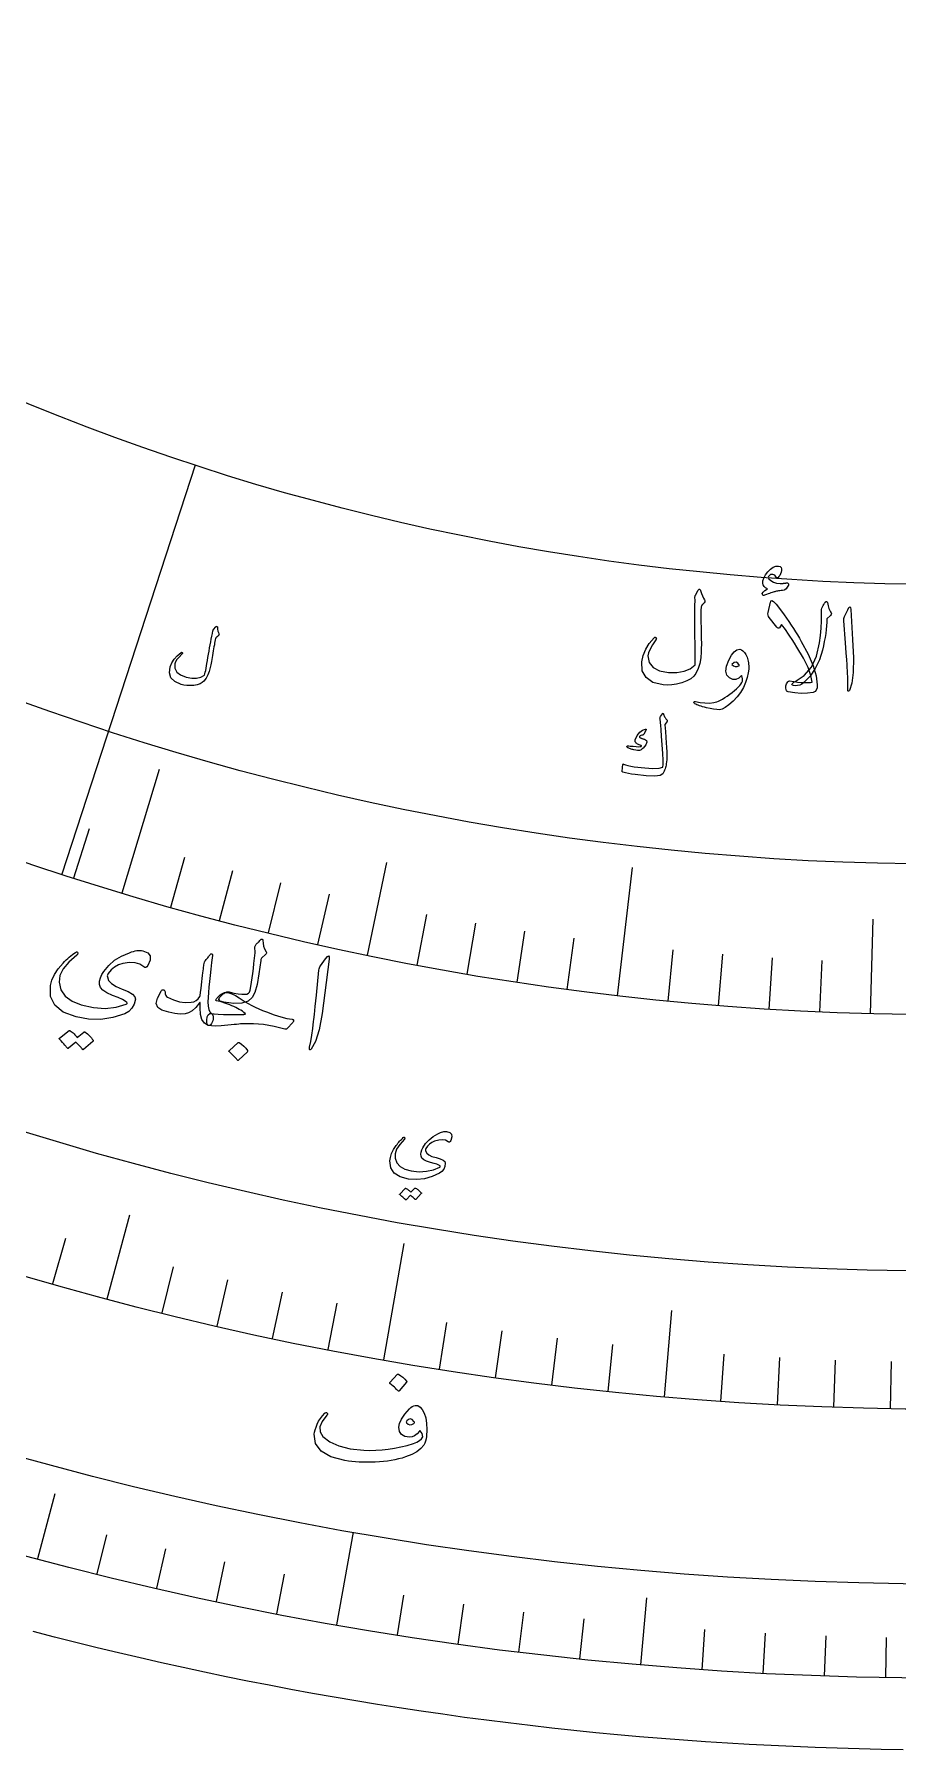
# Model space of a CAD drawing. Header units: millimetres. Extents: x -140 to 140, y -140 to 181.
# Drawn here: x -35.6 to -1.9, y -140 to -73 of the extents above; entities that cross this region are included whole.
import ezdxf

# ---------------------------------------------------------------- set-up
doc = ezdxf.new("R2010")
doc.units = ezdxf.units.MM
for name, color, linetype in [('CUT_OUTER', 1, 'Continuous'), ('ENGRAVE', 7, 'Continuous'), ('ENGRAVE_FINE', 8, 'Continuous'), ('TEXT', 5, 'Continuous')]:
    doc.layers.add(name, color=color, linetype=linetype)

msp = doc.modelspace()

# ---------------------------------------------------------------- linework, layer by layer
at = {"layer": 'CUT_OUTER'}
msp.add_lwpolyline([(-1.718, -139.9895), (-2.5769, -139.9763), (-3.4358, -139.9578), (-4.2945, -139.9341), (-5.153, -139.9051), (-6.0114, -139.8709), (-6.8695, -139.8314), (-7.7273, -139.7866), (-8.5849, -139.7365), (-9.4421, -139.6812), (-10.299, -139.6207), (-11.1555, -139.5548), (-12.0116, -139.4838), (-12.8673, -139.4074), (-13.7224, -139.3259), (-14.577, -139.239), (-15.4311, -139.147), (-16.2846, -139.0497), (-17.1375, -138.9471), (-17.9897, -138.8394), (-18.8413, -138.7264), (-19.6922, -138.6081), (-20.5423, -138.4847), (-21.3916, -138.3561), (-22.2401, -138.2222), (-23.0878, -138.0831), (-23.9347, -137.9389), (-24.7806, -137.7894), (-25.6256, -137.6348), (-26.4696, -137.4749), (-27.3126, -137.3099), (-28.1546, -137.1398), (-28.9956, -136.9644), (-29.8354, -136.7839), (-30.6742, -136.5983), (-31.5117, -136.4075), (-32.3481, -136.2116), (-33.1833, -136.0105), (-34.0172, -135.8044), (-34.8499, -135.5931), (-35.6812, -135.3767)], dxfattribs=at)
at = {"layer": 'ENGRAVE'}
for points in [[(-34.559, -105.7987), (-29.3426, -89.8291)], [(-32.2153, -106.5357), (-30.7565, -101.7115)], [(-22.634, -108.9743), (-21.8824, -105.3555)], [(-12.8684, -110.5536), (-12.2857, -105.5474)], [(-2.9978, -111.2596), (-2.8982, -107.565)], [(-32.7924, -122.3828), (-31.9155, -119.1102)], [(-22.0012, -124.7751), (-21.199, -120.2253)], [(-11.0426, -126.2179), (-10.7473, -122.8428)], [(-35.51, -132.525), (-34.8306, -129.9895)], [(-23.8245, -135.1156), (-23.1864, -131.4965)], [(-11.9578, -136.6779), (-11.729, -134.0629)]]:
    msp.add_lwpolyline(points, dxfattribs=at)
for radius in [137.2, 137.2, 133.525, 126.7, 126.7, 121.31, 111.3, 111.3, 105.42, 94.5, 94.5]:
    msp.add_circle((0, 0), radius, dxfattribs=at)
at = {"layer": 'ENGRAVE_FINE'}
for points in [[(-34.1026, -105.9467), (-33.4849, -104.0277)], [(-30.3176, -107.0912), (-29.7684, -105.1515)], [(-28.4099, -107.613), (-27.8953, -105.6638)], [(-26.4931, -108.1009), (-26.0132, -106.1429)], [(-24.5676, -108.5547), (-24.1226, -106.5884)], [(-20.6931, -109.3594), (-20.3183, -107.3786)], [(-18.7455, -109.7101), (-18.4059, -107.7229)], [(-16.7917, -110.026), (-16.4876, -108.0331)], [(-14.8325, -110.3072), (-14.5638, -108.3092)], [(-10.9001, -110.765), (-10.7026, -108.7587)], [(-8.9282, -110.9413), (-8.7665, -108.9318)], [(-6.9535, -111.0826), (-6.8275, -109.0705)], [(-4.9764, -111.1887), (-4.8863, -109.1747)], [(-34.9233, -121.7919), (-34.4139, -120.0154)], [(-30.6515, -122.9365), (-30.2044, -121.1434)], [(-28.5013, -123.4527), (-28.0856, -121.6521)], [(-26.3424, -123.9313), (-25.9582, -122.1237)], [(-24.1755, -124.3722), (-23.8229, -122.5581)], [(-19.8202, -125.1401), (-19.5312, -123.3149)], [(-17.6332, -125.467), (-17.376, -123.6369)], [(-15.4408, -125.7556), (-15.2156, -123.9214)], [(-13.2438, -126.0059), (-13.0506, -124.168)], [(-8.8381, -126.3914), (-8.7092, -124.5479)], [(-6.631, -126.5264), (-6.5342, -124.6809)], [(-4.4218, -126.6228), (-4.3573, -124.7759)], [(-2.2112, -126.6807), (-2.179, -124.833)], [(-33.1917, -133.1246), (-32.8107, -131.5964)], [(-30.8633, -133.6836), (-30.509, -132.1489)], [(-28.5255, -134.2019), (-28.198, -132.6613)], [(-26.179, -134.6792), (-25.8785, -133.1332)], [(-21.4628, -135.5108), (-21.2164, -133.9552)], [(-19.0945, -135.8648), (-18.8754, -134.3051)], [(-16.7205, -136.1773), (-16.5285, -134.6141)], [(-14.3413, -136.4484), (-14.1767, -134.882)], [(-9.5706, -136.8658), (-9.4607, -135.2946)], [(-7.1805, -137.012), (-7.0981, -135.4391)], [(-4.7882, -137.1164), (-4.7332, -135.5424)], [(-2.3945, -137.1791), (-2.367, -135.6043)]]:
    msp.add_lwpolyline(points, dxfattribs=at)
at = {"layer": 'TEXT'}
for points in [[(-6.3732, -94.7248), (-6.4338, -94.7323), (-6.4901, -94.7395), (-6.542, -94.7463), (-6.5896, -94.7528), (-6.6326, -94.7593), (-6.6707, -94.7661), (-6.704, -94.7733), (-6.7323, -94.7808), (-6.7612, -94.7896), (-6.7961, -94.8006), (-6.8368, -94.8139), (-6.8836, -94.8293), (-6.9363, -94.8473), (-6.995, -94.8681), (-7.0597, -94.8917), (-7.1305, -94.9181), (-7.1591, -94.9255), (-7.183, -94.9237), (-7.2021, -94.9127), (-7.2164, -94.8926), (-7.2224, -94.8455), (-7.1916, -94.7934), (-7.1241, -94.7364), (-7.0199, -94.6743), (-7.0923, -94.6244), (-7.146, -94.5722), (-7.181, -94.5178), (-7.1975, -94.4613), (-7.1935, -94.3572), (-7.1604, -94.2465), (-7.0982, -94.1291), (-7.0069, -94.0048), (-6.9013, -93.8953), (-6.7956, -93.8219), (-6.6898, -93.7846), (-6.5838, -93.7835), (-6.5261, -93.803), (-6.4883, -93.8377), (-6.4703, -93.8876), (-6.4722, -93.9529), (-6.4873, -94.0225), (-6.5089, -94.0858), (-6.5369, -94.1427), (-6.5713, -94.1932), (-6.6047, -94.228), (-6.6344, -94.2422), (-6.6604, -94.2359), (-6.6825, -94.2091), (-6.7073, -94.1696), (-6.7372, -94.1398), (-6.7725, -94.1198), (-6.813, -94.1094), (-6.856, -94.1063), (-6.8946, -94.113), (-6.9288, -94.1295), (-6.9585, -94.1558), (-6.9813, -94.1886), (-6.9897, -94.2201), (-6.9836, -94.2503), (-6.9631, -94.2791), (-6.8833, -94.3501), (-6.7838, -94.4051), (-6.6647, -94.4442), (-6.5261, -94.4672), (-6.5139, -94.4676), (-6.5002, -94.4672), (-6.485, -94.4661), (-6.4684, -94.4641), (-6.4502, -94.4616), (-6.4306, -94.4589), (-6.4096, -94.456), (-6.3871, -94.453), (-6.3628, -94.45), (-6.3408, -94.4472), (-6.321, -94.4445), (-6.3036, -94.4419), (-6.2883, -94.4398), (-6.2747, -94.4385), (-6.2629, -94.438), (-6.2528, -94.4382), (-6.2341, -94.4415), (-6.219, -94.4487), (-6.2077, -94.4599), (-6.2001, -94.4749), (-6.1956, -94.4892), (-6.1939, -94.5027), (-6.195, -94.5154), (-6.1989, -94.5273), (-6.249, -94.6101), (-6.2947, -94.6707), (-6.3361, -94.7089), (-6.3732, -94.7248)], [(-9.7199, -94.7166), (-9.7104, -94.703), (-9.699, -94.6937), (-9.6857, -94.6888), (-9.6706, -94.6883), (-9.656, -94.6924), (-9.6442, -94.7017), (-9.6352, -94.716), (-9.629, -94.7354), (-9.5972, -94.8479), (-9.561, -94.946), (-9.5203, -95.0296), (-9.4751, -95.0988), (-9.4621, -95.1233), (-9.4605, -95.1503), (-9.4701, -95.1797), (-9.491, -95.2116), (-9.5039, -95.2267), (-9.5161, -95.2412), (-9.5277, -95.2553), (-9.5387, -95.2688), (-9.549, -95.2814), (-9.5586, -95.293), (-9.5675, -95.3034), (-9.5757, -95.3127), (-9.5897, -95.3298), (-9.6006, -95.3507), (-9.6083, -95.3756), (-9.613, -95.4043), (-9.6157, -95.4864), (-9.6174, -95.576), (-9.6181, -95.6732), (-9.6178, -95.7779), (-9.6167, -95.8902), (-9.6152, -96.0099), (-9.6133, -96.1371), (-9.6108, -96.2718), (-9.6064, -96.4065), (-9.6033, -96.5329), (-9.6013, -96.6512), (-9.6005, -96.7613), (-9.6007, -96.8636), (-9.6017, -96.9584), (-9.6034, -97.0456), (-9.6058, -97.1253), (-9.6227, -97.3604), (-9.6639, -97.5806), (-9.7294, -97.7859), (-9.8193, -97.9761), (-9.8996, -98.0851), (-10.0165, -98.1814), (-10.1703, -98.2648), (-10.3609, -98.3352), (-10.5654, -98.3882), (-10.7558, -98.4204), (-10.9321, -98.4317), (-11.094, -98.4222), (-11.4905, -98.3212), (-11.7607, -98.137), (-11.9044, -97.8707), (-11.922, -97.5228), (-11.8704, -97.2715), (-11.7736, -97.0309), (-11.6321, -96.8012), (-11.4462, -96.5819), (-11.4326, -96.5695), (-11.419, -96.5624), (-11.4054, -96.5607), (-11.3919, -96.5644), (-11.378, -96.5717), (-11.3677, -96.5804), (-11.3612, -96.5904), (-11.3584, -96.6018), (-11.3573, -96.6183), (-11.3598, -96.6339), (-11.3656, -96.6484), (-11.3749, -96.6619), (-11.5074, -96.8596), (-11.603, -97.03), (-11.6616, -97.1731), (-11.683, -97.2891), (-11.6343, -97.5501), (-11.4845, -97.746), (-11.2333, -97.8763), (-10.8811, -97.9403), (-10.5573, -97.9408), (-10.2769, -97.8899), (-10.0401, -97.7878), (-9.8473, -97.635), (-9.8427, -97.5522), (-9.8393, -97.4553), (-9.8372, -97.3442), (-9.8363, -97.219), (-9.8368, -97.0794), (-9.8391, -96.925), (-9.8431, -96.7559), (-9.8488, -96.5719), (-9.8525, -96.3824), (-9.8552, -96.1959), (-9.857, -96.0125), (-9.8578, -95.8322), (-9.8574, -95.6549), (-9.8556, -95.4808), (-9.8522, -95.3098), (-9.8474, -95.142), (-9.8492, -94.9797), (-9.8465, -94.9615), (-9.8421, -94.9447), (-9.8361, -94.9292), (-9.8286, -94.9151)], [(-6.1571, -98.2648), (-5.9943, -98.2892), (-5.8467, -98.3081), (-5.7142, -98.3214), (-5.5969, -98.3291), (-5.4946, -98.3318), (-5.407, -98.3297), (-5.334, -98.3228), (-5.2758, -98.3113), (-5.3218, -98.053), (-5.4363, -97.7398), (-5.6185, -97.3714), (-5.8671, -96.9476), (-5.9648, -96.7913), (-6.0558, -96.648), (-6.1404, -96.5178), (-6.2186, -96.4007), (-6.2904, -96.2969), (-6.3559, -96.207), (-6.4152, -96.1307), (-6.4683, -96.0682), (-6.5465, -96.1864), (-6.5772, -96.1992), (-6.6059, -96.199), (-6.6325, -96.1859), (-6.657, -96.1598), (-6.9531, -95.7871), (-6.9796, -95.7432), (-6.9955, -95.6972), (-7.0007, -95.649), (-6.9953, -95.5986), (-6.9006, -95.1918), (-6.8925, -95.1633), (-6.882, -95.1432), (-6.8693, -95.1317), (-6.8543, -95.1286), (-6.7879, -95.164), (-6.6857, -95.2678), (-6.5474, -95.4399), (-6.3723, -95.6801), (-6.276, -95.8164), (-6.1831, -95.9509), (-6.0937, -96.0836), (-6.0076, -96.2145), (-5.925, -96.3436), (-5.8459, -96.4709), (-5.7703, -96.5964), (-5.6982, -96.7202), (-5.4315, -97.2238), (-5.238, -97.6734), (-5.1189, -98.0694), (-5.0756, -98.412), (-5.085, -98.5306), (-5.1138, -98.6202), (-5.1622, -98.6809), (-5.2302, -98.7126), (-5.4604, -98.7447), (-5.7001, -98.7507), (-5.9492, -98.7307), (-6.2074, -98.6845), (-6.2311, -98.6791), (-6.2498, -98.6711), (-6.2635, -98.6604), (-6.2723, -98.6471), (-6.2968, -98.5473), (-6.2973, -98.4566), (-6.2738, -98.3753), (-6.2265, -98.3032), (-6.2066, -98.2821), (-6.1885, -98.2687), (-6.172, -98.263), (-6.1571, -98.2648)], [(-5.5968, -98.3268), (-5.6751, -98.3849), (-5.7591, -98.4255), (-5.8487, -98.4484), (-5.9439, -98.4537), (-5.998, -98.4474), (-6.0362, -98.4362), (-6.0586, -98.42), (-6.065, -98.3988), (-6.0562, -98.3726), (-6.0331, -98.3461), (-5.9956, -98.3193), (-5.9437, -98.2922), (-5.5849, -98.0552), (-5.306, -97.7244), (-5.1069, -97.3002), (-4.9868, -96.7832), (-4.9499, -96.4934), (-4.9254, -96.2035), (-4.9132, -95.9136), (-4.9132, -95.6237), (-4.9132, -95.5397), (-4.9089, -95.4732), (-4.9003, -95.424), (-4.8874, -95.3924), (-4.8612, -95.351), (-4.8382, -95.3142), (-4.8184, -95.2819), (-4.8016, -95.2543), (-4.7877, -95.2312), (-4.7764, -95.2128), (-4.7676, -95.199), (-4.7614, -95.1898), (-4.7493, -95.1783), (-4.7373, -95.1709), (-4.7256, -95.1676), (-4.7141, -95.1684), (-4.7, -95.1748), (-4.6894, -95.1827), (-4.6823, -95.1923), (-4.6788, -95.2034), (-4.6503, -95.3303), (-4.6206, -95.433), (-4.5896, -95.5113), (-4.5574, -95.5654), (-4.5328, -95.6039), (-4.525, -95.6405), (-4.5338, -95.6751), (-4.5595, -95.7077), (-4.6961, -95.8388), (-4.7005, -95.974), (-4.7102, -96.114), (-4.725, -96.2588), (-4.7451, -96.4084), (-4.7701, -96.5631), (-4.7999, -96.7232), (-4.8345, -96.8887), (-4.8738, -97.0596), (-4.9925, -97.4432), (-5.1524, -97.7824), (-5.3538, -98.077), (-5.5968, -98.3268)], [(-3.886, -95.4859), (-3.8382, -95.4), (-3.8015, -95.3706), (-3.7756, -95.3977), (-3.7607, -95.4814), (-3.6987, -96.6464), (-3.6614, -97.3614), (-3.6683, -97.9312), (-3.7203, -98.3557), (-3.8179, -98.6349), (-3.8346, -98.6574), (-3.8491, -98.6693), (-3.8615, -98.6706), (-3.8716, -98.6613), (-3.8794, -98.6471), (-3.8847, -98.6288), (-3.8874, -98.6064), (-3.8875, -98.58), (-3.8794, -98.3748), (-3.8804, -98.1568), (-3.8902, -97.9259), (-3.909, -97.6822), (-3.9127, -97.6186), (-3.9244, -97.4467), (-3.9441, -97.1665), (-3.9715, -96.778), (-4.0385, -95.9162), (-4.0389, -95.8705), (-4.0348, -95.8285), (-4.0263, -95.7903), (-4.0132, -95.7559)], [(-28.5497, -96.1468), (-28.5417, -96.1391), (-28.533, -96.1344), (-28.5236, -96.1329), (-28.5136, -96.1344), (-28.5044, -96.139), (-28.4977, -96.1465), (-28.4936, -96.157), (-28.4919, -96.1705), (-28.4847, -96.2483), (-28.4728, -96.3171), (-28.4563, -96.377), (-28.435, -96.428), (-28.4295, -96.4457), (-28.4317, -96.4636), (-28.4417, -96.4816), (-28.4594, -96.4999), (-28.4698, -96.5081), (-28.4797, -96.5161), (-28.4891, -96.5239), (-28.498, -96.5313), (-28.5063, -96.5384), (-28.5141, -96.5447), (-28.5213, -96.5504), (-28.5279, -96.5555), (-28.5392, -96.5649), (-28.5489, -96.5773), (-28.5571, -96.5926), (-28.5637, -96.6108), (-28.5757, -96.6642), (-28.5879, -96.7228), (-28.6004, -96.7863), (-28.6131, -96.855), (-28.6263, -96.9287), (-28.6401, -97.0073), (-28.6546, -97.0909), (-28.6697, -97.1794), (-28.6835, -97.2682), (-28.6971, -97.3514), (-28.7104, -97.4291), (-28.7236, -97.5014), (-28.7365, -97.5683), (-28.7489, -97.6303), (-28.7608, -97.6872), (-28.7723, -97.7391), (-28.8127, -97.891), (-28.867, -98.0301), (-28.9354, -98.1564), (-29.0178, -98.2699), (-29.0838, -98.3313), (-29.1722, -98.38), (-29.2829, -98.4157), (-29.416, -98.4385), (-29.5561, -98.4483), (-29.6843, -98.4463), (-29.8007, -98.4324), (-29.9053, -98.4066), (-30.152, -98.2929), (-30.3064, -98.1399), (-30.3685, -97.9482), (-30.3386, -97.7179), (-30.2748, -97.5592), (-30.1827, -97.413), (-30.0624, -97.2791), (-29.914, -97.1576), (-29.9036, -97.1511), (-29.8938, -97.1481), (-29.8847, -97.1487), (-29.8763, -97.1527), (-29.868, -97.1592), (-29.8623, -97.1661), (-29.8592, -97.1735), (-29.8587, -97.1813), (-29.86, -97.1922), (-29.8635, -97.2021), (-29.8691, -97.2109), (-29.8768, -97.2187), (-29.9875, -97.3324), (-30.0706, -97.4327), (-30.1262, -97.5196), (-30.1541, -97.5931), (-30.1534, -97.7701), (-30.0788, -97.9164), (-29.9302, -98.032), (-29.7076, -98.1164), (-29.4959, -98.1561), (-29.3063, -98.157), (-29.1389, -98.1193), (-28.9938, -98.0429), (-28.9805, -97.9893), (-28.9663, -97.9262), (-28.9511, -97.8537), (-28.935, -97.7719), (-28.9181, -97.6803), (-28.9005, -97.5789), (-28.8822, -97.4676), (-28.8632, -97.3464), (-28.8422, -97.2217), (-28.821, -97.0992), (-28.7996, -96.9788), (-28.7779, -96.8606), (-28.7559, -96.7445), (-28.7332, -96.6306), (-28.71, -96.519), (-28.6862, -96.4096), (-28.6675, -96.303), (-28.6634, -96.2915), (-28.6585, -96.281), (-28.6526, -96.2716), (-28.6459, -96.2633)], [(-8.528, -97.4496), (-8.4245, -97.2569), (-8.3192, -97.1226), (-8.2121, -97.0467), (-8.1029, -97.0291), (-8.0368, -97.0465), (-7.9751, -97.0873), (-7.9176, -97.1514), (-7.8642, -97.239), (-7.8392, -97.2892), (-7.8178, -97.3403), (-7.8, -97.3923), (-7.7859, -97.4451), (-7.7744, -97.4993), (-7.7649, -97.555), (-7.7573, -97.6124), (-7.7515, -97.6714), (-7.7521, -97.8019), (-7.7728, -97.954), (-7.8138, -98.1276), (-7.8752, -98.3228), (-7.9591, -98.5233), (-8.0677, -98.7128), (-8.2011, -98.8912), (-8.3593, -99.0585), (-8.5231, -99.2019), (-8.6673, -99.3046), (-8.7919, -99.3665), (-8.8966, -99.3878), (-9.0013, -99.3838), (-9.1208, -99.3699), (-9.2551, -99.3462), (-9.4043, -99.3125), (-9.4797, -99.293), (-9.5493, -99.2731), (-9.613, -99.2528), (-9.6709, -99.2321), (-9.7233, -99.2116), (-9.7707, -99.192), (-9.813, -99.173), (-9.8501, -99.1549), (-9.8717, -99.1403), (-9.886, -99.1251), (-9.8929, -99.1095), (-9.8925, -99.0935), (-9.8834, -99.0783), (-9.8695, -99.0696), (-9.8508, -99.0673), (-9.8273, -99.0714), (-9.6439, -99.1073), (-9.463, -99.1259), (-9.2847, -99.1273), (-9.1092, -99.1114), (-9.0544, -99.1001), (-8.9931, -99.0804), (-8.9254, -99.0523), (-8.8512, -99.0158), (-8.7706, -98.9709), (-8.6836, -98.9176), (-8.5903, -98.8558), (-8.4906, -98.7856), (-8.3928, -98.7125), (-8.3049, -98.642), (-8.2271, -98.5741), (-8.1592, -98.509), (-8.1014, -98.4463), (-8.0541, -98.3856), (-8.0173, -98.3271), (-7.9908, -98.2707), (-7.9961, -98.1816), (-8.0045, -98.1149), (-8.0158, -98.0706), (-8.0301, -98.0486), (-8.136, -98.1538), (-8.2502, -98.2052), (-8.3725, -98.2029), (-8.5028, -98.1468), (-8.6049, -98.0409), (-8.643, -97.8894), (-8.6172, -97.6923), (-8.528, -97.4496)], [(-8.1128, -97.6611), (-8.1755, -97.5708), (-8.2449, -97.5335), (-8.3212, -97.549), (-8.4045, -97.6174), (-8.3462, -97.6736), (-8.278, -97.6996), (-8.2002, -97.6955), (-8.1128, -97.6611)], [(-11.0781, -99.5614), (-11.0645, -99.597), (-11.0499, -99.631), (-11.0344, -99.6632), (-11.0178, -99.6938), (-11.0001, -99.7227), (-10.981, -99.7499), (-10.9606, -99.7755), (-10.9388, -99.7995), (-10.9308, -99.8125), (-10.9293, -99.8267), (-10.9341, -99.8423), (-10.9453, -99.8592), (-11.0114, -99.9473), (-11.0179, -99.9569), (-11.0228, -99.9652), (-11.0259, -99.972), (-11.0272, -99.9774), (-11.0043, -100.2378), (-10.9851, -100.473), (-10.9695, -100.6829), (-10.9578, -100.8675), (-10.9502, -101.0266), (-10.9468, -101.16), (-10.9478, -101.2677), (-10.9531, -101.3497), (-10.9697, -101.5037), (-10.9777, -101.5523), (-10.9881, -101.6007), (-11.0009, -101.6491), (-11.0161, -101.6974), (-11.0339, -101.7457), (-11.0545, -101.7938), (-11.0779, -101.8419), (-11.104, -101.8898), (-11.2073, -101.9538), (-11.4225, -101.9811), (-11.7497, -101.9707), (-12.1885, -101.9218), (-12.3249, -101.9006), (-12.4506, -101.8774), (-12.5656, -101.8521), (-12.6699, -101.8248), (-12.679, -101.8195), (-12.6852, -101.8126), (-12.6883, -101.804), (-12.6884, -101.7939), (-12.6853, -101.7455), (-12.6821, -101.7015), (-12.6789, -101.6619), (-12.6756, -101.6266), (-12.6722, -101.5954), (-12.6686, -101.5678), (-12.665, -101.5437), (-12.6611, -101.5233), (-12.6583, -101.5119), (-12.6534, -101.5059), (-12.6463, -101.5054), (-12.6371, -101.5104), (-12.5664, -101.5416), (-12.4736, -101.5696), (-12.3589, -101.5942), (-12.2221, -101.6153), (-11.8118, -101.6636), (-11.4886, -101.6809), (-11.2526, -101.6682), (-11.1039, -101.6259), (-11.0937, -101.5302), (-11.0941, -101.3543), (-11.1051, -101.098), (-11.1264, -100.7616), (-11.15, -100.4244), (-11.1685, -100.1692), (-11.1824, -99.9961), (-11.1916, -99.905), (-11.1948, -99.88), (-11.1979, -99.8566), (-11.2007, -99.8348), (-11.2034, -99.8146), (-11.2058, -99.7963), (-11.2081, -99.7799), (-11.2102, -99.7656), (-11.2121, -99.7532), (-11.2146, -99.7265), (-11.2125, -99.7015), (-11.206, -99.6782), (-11.195, -99.6565), (-11.123, -99.5437), (-11.1173, -99.5362), (-11.1115, -99.5315), (-11.1056, -99.5296), (-11.0997, -99.5304), (-11.0928, -99.5354), (-11.0869, -99.5422), (-11.082, -99.5509), (-11.0781, -99.5614)], [(-11.7746, -100.1436), (-11.7688, -100.1451), (-11.7641, -100.148), (-11.7603, -100.1524), (-11.7574, -100.1583), (-11.7568, -100.1634), (-11.7571, -100.1687), (-11.7581, -100.1744), (-11.76, -100.1803), (-11.8448, -100.339), (-11.8548, -100.355), (-11.8647, -100.3669), (-11.8745, -100.3749), (-11.8842, -100.3789), (-11.9246, -100.3855), (-11.9596, -100.3963), (-11.9892, -100.4112), (-12.0133, -100.4304), (-12.019, -100.4413), (-12.0146, -100.4542), (-12.0002, -100.469), (-11.9758, -100.4859), (-11.9591, -100.494), (-11.9418, -100.5018), (-11.9238, -100.5093), (-11.9052, -100.5165), (-11.8858, -100.5234), (-11.8654, -100.53), (-11.8439, -100.5363), (-11.8215, -100.5423), (-11.7463, -100.5848), (-11.7289, -100.6558), (-11.7694, -100.7555), (-11.8679, -100.8838), (-11.9068, -100.9208), (-11.9438, -100.9489), (-11.9789, -100.968), (-12.0122, -100.9782), (-12.0479, -100.9813), (-12.0963, -100.9785), (-12.1576, -100.9697), (-12.2315, -100.955), (-12.2692, -100.9467), (-12.3048, -100.9374), (-12.3382, -100.9271), (-12.3696, -100.9159), (-12.3989, -100.9043), (-12.4262, -100.893), (-12.4516, -100.8819), (-12.4751, -100.8711), (-12.4891, -100.8608), (-12.4986, -100.8498), (-12.5037, -100.8382), (-12.5044, -100.826), (-12.5009, -100.8139), (-12.4939, -100.8058), (-12.4835, -100.8017), (-12.4697, -100.8016), (-12.4258, -100.8041), (-12.3761, -100.8076), (-12.3206, -100.8122), (-12.2593, -100.8179), (-12.1449, -100.8284), (-12.0551, -100.8322), (-11.9898, -100.8294), (-11.9491, -100.8201), (-11.9436, -100.817), (-11.9403, -100.8124), (-11.9392, -100.8064), (-11.9403, -100.7989), (-11.9425, -100.794), (-11.947, -100.7893), (-11.954, -100.7847), (-11.9634, -100.7802), (-12.0513, -100.7475), (-12.0878, -100.7319), (-12.1185, -100.7139), (-12.1433, -100.6934), (-12.1623, -100.6704), (-12.1775, -100.6443), (-12.1852, -100.6183), (-12.1854, -100.5924), (-12.1782, -100.5666), (-12.0999, -100.3962), (-12.0066, -100.2689), (-11.8982, -100.1847), (-11.7746, -100.1436)], [(-27.2141, -110.3427), (-27.1886, -110.1899), (-27.1634, -110.0286), (-27.1385, -109.859), (-27.1138, -109.6811), (-27.0896, -109.494), (-27.0659, -109.2971), (-27.0428, -109.0903), (-27.0201, -108.8738), (-27.0283, -108.6447), (-27.022, -108.6165), (-27.0121, -108.5906), (-26.9988, -108.5669), (-26.982, -108.5455), (-26.9724, -108.5347), (-26.9589, -108.5207), (-26.9416, -108.5036), (-26.9205, -108.4832), (-26.8958, -108.4592), (-26.8677, -108.4312), (-26.8363, -108.3992), (-26.8016, -108.3632), (-26.7896, -108.3516), (-26.7767, -108.3444), (-26.7628, -108.3416), (-26.748, -108.3432), (-26.7369, -108.3487), (-26.7289, -108.359), (-26.7242, -108.374), (-26.7227, -108.3937), (-26.7129, -108.5051), (-26.6883, -108.6167), (-26.6487, -108.7284), (-26.5942, -108.8403), (-26.5811, -108.8712), (-26.5801, -108.8991), (-26.5912, -108.924), (-26.6146, -108.946), (-26.7592, -109.071), (-26.7724, -109.0875), (-26.7839, -109.1106), (-26.7935, -109.1404), (-26.8015, -109.1768), (-26.8695, -109.7017), (-26.9474, -110.1177), (-27.0356, -110.4246), (-27.1343, -110.6224), (-27.2951, -110.7631), (-27.5332, -110.8409), (-27.8487, -110.8552), (-28.2413, -110.8054), (-28.3805, -110.7615), (-28.4387, -110.6994), (-28.4161, -110.6192), (-28.3126, -110.5209), (-28.2958, -110.5088), (-28.2795, -110.4968), (-28.2635, -110.4851), (-28.248, -110.4737), (-28.2328, -110.4625), (-28.2181, -110.4515), (-28.2038, -110.4408), (-28.1899, -110.4303), (-28.1576, -110.4118), (-28.1219, -110.4019), (-28.0828, -110.4004), (-28.0404, -110.4073), (-27.8528, -110.4486), (-27.6856, -110.4775), (-27.5387, -110.4941), (-27.4123, -110.4985), (-27.3381, -110.4896), (-27.2804, -110.4606), (-27.239, -110.4116), (-27.2141, -110.3427)], [(-31.3714, -109.4236), (-31.5217, -109.3199), (-31.7065, -109.264), (-31.9262, -109.2557), (-32.1809, -109.2947), (-32.3526, -109.3526), (-32.5064, -109.4366), (-32.6425, -109.5468), (-32.7607, -109.6833), (-32.7772, -109.7127), (-32.7876, -109.7454), (-32.792, -109.7812), (-32.7903, -109.8203), (-32.7412, -109.9548), (-32.6282, -110.0788), (-32.4514, -110.192), (-32.2106, -110.2941), (-31.972, -110.3918), (-31.8066, -110.491), (-31.7147, -110.5918), (-31.6963, -110.6946), (-31.7455, -110.8845), (-31.831, -111.0417), (-31.9532, -111.166), (-32.1121, -111.2572), (-32.5777, -111.4063), (-33.0498, -111.4771), (-33.5278, -111.4693), (-34.0107, -111.3829), (-34.5085, -111.1917), (-34.8413, -110.9232), (-35.0087, -110.5787), (-35.0113, -110.1593), (-34.952, -109.9483), (-34.8497, -109.7313), (-34.7045, -109.5082), (-34.5167, -109.2787), (-34.4572, -109.2172), (-34.3976, -109.1585), (-34.338, -109.1026), (-34.2782, -109.0496), (-34.2178, -108.9992), (-34.1565, -108.9512), (-34.0943, -108.9056), (-34.0311, -108.8623), (-33.9994, -108.8462), (-33.9747, -108.8434), (-33.9569, -108.8538), (-33.9461, -108.8776), (-33.944, -108.9036), (-33.9489, -108.9274), (-33.9609, -108.949), (-33.98, -108.9684), (-34.2971, -109.2422), (-34.5187, -109.5091), (-34.6441, -109.7696), (-34.6725, -110.0241), (-34.5999, -110.3244), (-34.4318, -110.5726), (-34.1682, -110.7682), (-33.8095, -110.9105), (-33.3265, -111.0163), (-32.8728, -111.0475), (-32.4492, -111.0044), (-32.0562, -110.8874), (-32.0311, -110.8751), (-32.0184, -110.8592), (-32.0181, -110.8397), (-32.0301, -110.8166), (-32.0903, -110.7628), (-32.2034, -110.6992), (-32.3692, -110.6257), (-32.5876, -110.5419), (-32.8069, -110.4469), (-32.9648, -110.3431), (-33.0614, -110.2307), (-33.0967, -110.11), (-33.0914, -109.9822), (-33.0623, -109.8552), (-33.0096, -109.729), (-32.9333, -109.6036), (-32.7383, -109.3706), (-32.5059, -109.1718), (-32.2364, -109.0069), (-31.9297, -108.8756), (-31.85, -108.8465), (-31.7741, -108.8231), (-31.7021, -108.8057), (-31.6339, -108.794), (-31.5697, -108.7878), (-31.5098, -108.7867), (-31.4542, -108.7905), (-31.4027, -108.7994), (-31.2131, -108.8739), (-31.1181, -108.9944), (-31.1179, -109.1611), (-31.2126, -109.374), (-31.2534, -109.427), (-31.2935, -109.4529), (-31.3328, -109.4518), (-31.3714, -109.4236)], [(-28.727, -111.2467), (-28.6938, -111.2747), (-28.6711, -111.3111), (-28.659, -111.3558), (-28.6573, -111.409), (-28.6635, -111.4726), (-28.6763, -111.5317), (-28.6956, -111.5864), (-28.7214, -111.6366), (-28.7512, -111.6775), (-28.7822, -111.7042), (-28.8145, -111.7167), (-28.848, -111.715), (-28.9938, -111.6311), (-29.0956, -111.4883), (-29.153, -111.2869), (-29.166, -111.0269), (-29.1649, -110.9829), (-29.164, -110.9447), (-29.1632, -110.9125), (-29.1625, -110.8861), (-29.162, -110.8656), (-29.1616, -110.8509), (-29.1614, -110.8421), (-29.1613, -110.8392), (-29.1651, -110.8218), (-29.1718, -110.8156), (-29.1814, -110.8203), (-29.1939, -110.8361), (-29.3351, -111.0122), (-29.4757, -111.1424), (-29.6156, -111.2269), (-29.7547, -111.2656), (-29.9438, -111.2733), (-30.1574, -111.2517), (-30.3955, -111.2009), (-30.6578, -111.1205), (-30.8193, -111.0176), (-30.8789, -110.8598), (-30.8369, -110.6473), (-30.6936, -110.38), (-30.6695, -110.3498), (-30.6446, -110.3295), (-30.6191, -110.3192), (-30.5928, -110.3188), (-30.5695, -110.3277), (-30.5527, -110.3452), (-30.5425, -110.3714), (-30.5389, -110.4062), (-30.5311, -110.4805), (-30.513, -110.5402), (-30.4846, -110.5853), (-30.4458, -110.6159), (-30.2101, -110.7209), (-29.9773, -110.7883), (-29.7477, -110.8182), (-29.5215, -110.8105), (-29.4181, -110.7873), (-29.3265, -110.7427), (-29.2469, -110.677), (-29.1791, -110.59), (-29.1694, -110.5428), (-29.1538, -110.4313), (-29.1323, -110.2552), (-29.1047, -110.0148), (-29.0891, -109.8864), (-29.0746, -109.7705), (-29.0614, -109.6672), (-29.0494, -109.5764), (-29.0391, -109.4987), (-29.031, -109.4346), (-29.0252, -109.3842), (-29.0216, -109.3474), (-29.0122, -109.2923), (-28.9986, -109.2451), (-28.981, -109.206), (-28.9594, -109.1749), (-28.9282, -109.1375), (-28.8991, -109.1026), (-28.872, -109.0704), (-28.847, -109.0407), (-28.8244, -109.0135), (-28.8045, -108.9887), (-28.7873, -108.9663), (-28.7728, -108.9463), (-28.7591, -108.9308), (-28.7444, -108.9219), (-28.7287, -108.9194), (-28.712, -108.9235), (-28.6956, -108.9354), (-28.6848, -108.9501), (-28.6795, -108.9675), (-28.6796, -108.9876), (-28.7183, -109.2617), (-28.7522, -109.5221), (-28.7813, -109.7688), (-28.8056, -110.0019), (-28.8255, -110.2211), (-28.8413, -110.4265), (-28.853, -110.618), (-28.8606, -110.7957), (-28.8575, -110.9641), (-28.8342, -111.0955), (-28.7907, -111.1897), (-28.727, -111.2467)], [(-24.2711, -109.112), (-24.2005, -109.0259), (-24.1536, -109.0005), (-24.1302, -109.0359), (-24.1303, -109.1322), (-24.2952, -110.4442), (-24.3973, -111.2492), (-24.5195, -111.8833), (-24.6628, -112.3463), (-24.8278, -112.6381), (-24.851, -112.6599), (-24.8696, -112.6702), (-24.8836, -112.6692), (-24.893, -112.6568), (-24.8988, -112.6393), (-24.901, -112.6179), (-24.8996, -112.5924), (-24.8944, -112.5629), (-24.8442, -112.3356), (-24.8014, -112.0922), (-24.766, -111.8328), (-24.738, -111.5572), (-24.7293, -111.4855), (-24.7078, -111.2914), (-24.6735, -110.9749), (-24.626, -110.5361), (-24.5277, -109.5613), (-24.519, -109.5103), (-24.506, -109.4643), (-24.4888, -109.4234), (-24.4673, -109.3876)], [(-27.6448, -110.6345), (-27.5319, -110.7132), (-27.4126, -110.7891), (-27.287, -110.8623), (-27.1552, -110.9327), (-27.0177, -111.0005), (-26.8754, -111.0658), (-26.7283, -111.1286), (-26.5764, -111.1889), (-26.2809, -111.2974), (-26.0158, -111.3807), (-25.7814, -111.439), (-25.5778, -111.4724), (-25.5562, -111.4774), (-25.5398, -111.4867), (-25.5284, -111.5003), (-25.5222, -111.5183), (-25.5209, -111.5382), (-25.5243, -111.5577), (-25.5325, -111.5769), (-25.5454, -111.5956), (-25.7666, -111.8371), (-25.7872, -111.8558), (-25.8106, -111.8656), (-25.8367, -111.8664), (-25.8656, -111.8583), (-26.2832, -111.7534), (-26.6905, -111.6837), (-27.0878, -111.6496), (-27.4756, -111.6509), (-27.4972, -111.6513), (-27.5347, -111.6537), (-27.5879, -111.658), (-27.657, -111.6643), (-27.7419, -111.6725), (-27.8426, -111.6825), (-27.9592, -111.6944), (-28.0916, -111.7081), (-28.3476, -111.7308), (-28.559, -111.7393), (-28.7259, -111.734), (-28.848, -111.715), (-28.8753, -111.6962), (-28.8943, -111.6559), (-28.9049, -111.5941), (-28.9071, -111.511), (-28.8873, -111.3822), (-28.8498, -111.2954), (-28.7946, -111.2507), (-28.7218, -111.2481), (-28.6162, -111.2642), (-28.4628, -111.2758), (-28.2617, -111.2827), (-28.0129, -111.2846), (-27.8873, -111.2848), (-27.7774, -111.2848), (-27.6831, -111.2845), (-27.6045, -111.2842), (-27.5417, -111.2836), (-27.4952, -111.2828), (-27.465, -111.2818), (-27.451, -111.2806), (-27.4455, -111.2794), (-27.4407, -111.2783), (-27.4367, -111.2774), (-27.4334, -111.2767), (-27.4305, -111.2762), (-27.4277, -111.276), (-27.4249, -111.2761), (-27.4223, -111.2766), (-27.4043, -111.2727), (-27.3962, -111.2664), (-27.3979, -111.2577), (-27.4093, -111.2466), (-27.4617, -111.2045), (-27.5178, -111.1638), (-27.5777, -111.1245), (-27.6414, -111.0867), (-27.7088, -111.05), (-27.7798, -111.0141), (-27.8545, -110.9789), (-27.9328, -110.9445), (-28.0101, -110.9122), (-28.0868, -110.8821), (-28.1631, -110.8541), (-28.2388, -110.8282), (-28.3135, -110.805), (-28.3865, -110.7849), (-28.4579, -110.768), (-28.5277, -110.7542), (-28.545, -110.7473), (-28.5553, -110.7374), (-28.5585, -110.7244), (-28.5547, -110.7084), (-28.5387, -110.6824), (-28.5208, -110.6575), (-28.5012, -110.6338), (-28.4798, -110.6112), (-28.4568, -110.589), (-28.4323, -110.5665), (-28.4063, -110.5437), (-28.3789, -110.5206), (-28.321, -110.4782), (-28.2663, -110.4482), (-28.2148, -110.4305), (-28.1665, -110.4252), (-28.0511, -110.4386), (-27.9258, -110.478), (-27.7904, -110.5433), (-27.6448, -110.6345)], [(-33.7019, -111.9707), (-33.6934, -111.9663), (-33.683, -111.9652), (-33.6708, -111.9675), (-33.6567, -111.9731), (-33.6106, -112.0076), (-33.5667, -112.0436), (-33.525, -112.081), (-33.4855, -112.1198), (-33.448, -112.1604), (-33.4122, -112.2033), (-33.3781, -112.2485), (-33.3457, -112.296), (-33.3406, -112.3091), (-33.3403, -112.3214), (-33.3449, -112.333), (-33.3542, -112.3439), (-33.7246, -112.6597), (-33.7331, -112.6628), (-33.7434, -112.6597), (-33.7554, -112.6505), (-33.7692, -112.6351), (-33.7779, -112.6222), (-33.7928, -112.6035), (-33.814, -112.5791), (-33.8413, -112.5489), (-33.8751, -112.5126), (-33.9155, -112.4698), (-33.9626, -112.4203), (-34.0162, -112.3643), (-34.3092, -112.6067), (-34.3213, -112.6132), (-34.3339, -112.6118), (-34.347, -112.6025), (-34.3605, -112.5854), (-34.3723, -112.5706), (-34.391, -112.548), (-34.4168, -112.5176), (-34.4496, -112.4795), (-34.49, -112.4334), (-34.5387, -112.3791), (-34.5957, -112.3166), (-34.6609, -112.2458), (-34.6667, -112.2356), (-34.668, -112.2268), (-34.6646, -112.2194), (-34.6566, -112.2134), (-34.2833, -111.9178), (-34.2747, -111.9134), (-34.2643, -111.9123), (-34.2521, -111.9147), (-34.2381, -111.9204), (-34.1983, -111.9478), (-34.1605, -111.9771), (-34.1247, -112.0082), (-34.0909, -112.0411), (-34.0589, -112.0756), (-34.0288, -112.1113), (-34.0004, -112.1481), (-33.9738, -112.1862)], [(-27.6843, -112.3855), (-27.6761, -112.3806), (-27.6659, -112.3789), (-27.6537, -112.3805), (-27.6395, -112.3854), (-27.5469, -112.4517), (-27.4624, -112.5256), (-27.386, -112.6072), (-27.3176, -112.6964), (-27.3119, -112.7088), (-27.3108, -112.7201), (-27.3143, -112.7304), (-27.3225, -112.7394), (-27.6684, -113.0756), (-27.6801, -113.0827), (-27.6926, -113.0821), (-27.706, -113.0736), (-27.7203, -113.0573), (-27.7327, -113.0432), (-27.7524, -113.0218), (-27.7795, -112.993), (-27.8138, -112.9569), (-27.8562, -112.9132), (-27.9072, -112.8619), (-27.9668, -112.8028), (-28.0349, -112.7361), (-28.0436, -112.7256), (-28.0469, -112.7165), (-28.045, -112.7086), (-28.0377, -112.7021)], [(-19.4814, -116.2543), (-19.5858, -116.1986), (-19.709, -116.1762), (-19.8511, -116.1871), (-20.0121, -116.2312), (-20.1182, -116.2812), (-20.2109, -116.3468), (-20.29, -116.4279), (-20.3556, -116.5245), (-20.364, -116.5447), (-20.3683, -116.5664), (-20.3684, -116.5898), (-20.3643, -116.6148), (-20.3226, -116.6975), (-20.2408, -116.7686), (-20.1189, -116.8281), (-19.9568, -116.8757), (-19.7964, -116.9208), (-19.6831, -116.9724), (-19.6167, -117.0305), (-19.5975, -117.0952), (-19.6152, -117.2209), (-19.6587, -117.3282), (-19.7279, -117.4171), (-19.823, -117.4875), (-20.11, -117.6179), (-20.4066, -117.699), (-20.7124, -117.7305), (-21.0273, -117.7124), (-21.3597, -117.6287), (-21.593, -117.4827), (-21.7269, -117.275), (-21.7616, -117.0059), (-21.7404, -116.8657), (-21.6921, -116.7182), (-21.6168, -116.5633), (-21.5145, -116.401), (-21.4812, -116.3568), (-21.4476, -116.3143), (-21.4137, -116.2737), (-21.3795, -116.2349), (-21.3448, -116.1978), (-21.3092, -116.1621), (-21.2728, -116.1279), (-21.2356, -116.0952), (-21.2165, -116.0823), (-21.2008, -116.0786), (-21.1885, -116.0839), (-21.1797, -116.0983), (-21.1763, -116.1148), (-21.1776, -116.1305), (-21.1837, -116.1453), (-21.1944, -116.1593), (-21.3765, -116.3601), (-21.4976, -116.5491), (-21.5573, -116.7264), (-21.5555, -116.892), (-21.4854, -117.0791), (-21.3586, -117.2251), (-21.1749, -117.33), (-20.9347, -117.3934), (-20.6178, -117.4241), (-20.3252, -117.4096), (-20.0573, -117.35), (-19.8142, -117.2456), (-19.799, -117.2358), (-19.792, -117.2247), (-19.7932, -117.2121), (-19.8026, -117.1982), (-19.8451, -117.1681), (-19.9223, -117.1356), (-20.034, -117.1007), (-20.1802, -117.0632), (-20.3278, -117.0187), (-20.4368, -116.9639), (-20.5072, -116.8991), (-20.539, -116.8242), (-20.5453, -116.7417), (-20.5363, -116.6579), (-20.5121, -116.5728), (-20.4726, -116.4864), (-20.365, -116.3219), (-20.2306, -116.1766), (-20.0695, -116.0503), (-19.8818, -115.9431), (-19.8326, -115.9184), (-19.7854, -115.8978), (-19.7403, -115.8813), (-19.6972, -115.8687), (-19.6562, -115.86), (-19.6177, -115.8549), (-19.5815, -115.8533), (-19.5476, -115.8553), (-19.4198, -115.8893), (-19.3496, -115.9599), (-19.3373, -116.0671), (-19.3827, -116.2109), (-19.4052, -116.2479), (-19.4291, -116.2675), (-19.4545, -116.2696), (-19.4814, -116.2543)], [(-20.786, -118.066), (-20.7809, -118.0625), (-20.7744, -118.061), (-20.7664, -118.0615), (-20.757, -118.064), (-20.725, -118.0827), (-20.6944, -118.1024), (-20.665, -118.1232), (-20.637, -118.1451), (-20.61, -118.1683), (-20.584, -118.1932), (-20.5589, -118.2196), (-20.5348, -118.2476), (-20.5306, -118.2556), (-20.5295, -118.2635), (-20.5315, -118.2713), (-20.5367, -118.279), (-20.7492, -118.5103), (-20.7544, -118.5129), (-20.7612, -118.5117), (-20.7695, -118.5067), (-20.7794, -118.4979), (-20.7859, -118.4903), (-20.7968, -118.4794), (-20.8121, -118.4654), (-20.8317, -118.4481), (-20.8559, -118.4274), (-20.8848, -118.403), (-20.9185, -118.3749), (-20.9568, -118.3431), (-21.1251, -118.5215), (-21.1323, -118.5267), (-21.1404, -118.5268), (-21.1494, -118.5218), (-21.1593, -118.5119), (-21.1679, -118.5033), (-21.1815, -118.4903), (-21.2002, -118.4728), (-21.2239, -118.4509), (-21.2531, -118.4245), (-21.2882, -118.3934), (-21.3292, -118.3578), (-21.3761, -118.3175), (-21.3806, -118.3114), (-21.382, -118.3058), (-21.3805, -118.3008), (-21.3758, -118.2964), (-21.1605, -118.0772), (-21.1554, -118.0737), (-21.1489, -118.0722), (-21.1409, -118.0727), (-21.1315, -118.0753), (-21.1041, -118.0898), (-21.0778, -118.1057), (-21.0527, -118.1228), (-21.0286, -118.1414), (-21.0057, -118.161), (-20.9838, -118.1816), (-20.9629, -118.203), (-20.9431, -118.2254)], [(-21.4587, -125.3354), (-21.4516, -125.3302), (-21.4424, -125.3279), (-21.4312, -125.3286), (-21.418, -125.3321), (-21.3297, -125.3876), (-21.2484, -125.4507), (-21.174, -125.5217), (-21.1065, -125.6004), (-21.1005, -125.6116), (-21.0988, -125.6222), (-21.1014, -125.632), (-21.1083, -125.6411), (-21.4027, -125.9812), (-21.4128, -125.9888), (-21.4242, -125.9891), (-21.4369, -125.9821), (-21.4509, -125.9679), (-21.463, -125.9556), (-21.4822, -125.9369), (-21.5085, -125.9119), (-21.542, -125.8805), (-21.5831, -125.8427), (-21.6326, -125.7982), (-21.6903, -125.7472), (-21.7563, -125.6896), (-21.7648, -125.6805), (-21.7684, -125.6721), (-21.7671, -125.6647), (-21.7609, -125.658)], [(-20.7694, -126.5485), (-20.6699, -126.5574), (-20.5785, -126.6117), (-20.495, -126.7114), (-20.4192, -126.8565), (-20.3601, -127.0389), (-20.3263, -127.2505), (-20.318, -127.4913), (-20.3352, -127.7613), (-20.3477, -127.8582), (-20.3685, -127.9468), (-20.3976, -128.027), (-20.435, -128.0988), (-20.5484, -128.2359), (-20.7047, -128.359), (-20.9039, -128.468), (-21.1462, -128.5626), (-21.281, -128.6027), (-21.4193, -128.6385), (-21.5613, -128.6701), (-21.7068, -128.6974), (-21.8562, -128.7203), (-22.0098, -128.7389), (-22.1676, -128.7531), (-22.3296, -128.7628), (-22.4916, -128.7684), (-22.6495, -128.7704), (-22.8032, -128.7688), (-22.9528, -128.7636), (-23.0985, -128.7544), (-23.2406, -128.7409), (-23.379, -128.723), (-23.5137, -128.7009), (-24.0649, -128.5524), (-24.4481, -128.3297), (-24.663, -128.0346), (-24.71, -127.6678), (-24.6979, -127.5871), (-24.6756, -127.4967), (-24.6431, -127.3968), (-24.6003, -127.2872), (-24.5425, -127.1689), (-24.4724, -127.0569), (-24.3902, -126.951), (-24.2958, -126.8513), (-24.2825, -126.8404), (-24.268, -126.8335), (-24.2524, -126.8306), (-24.2357, -126.8319), (-24.2204, -126.8371), (-24.209, -126.846), (-24.2015, -126.8587), (-24.1979, -126.8752), (-24.198, -126.8925), (-24.2016, -126.9079), (-24.2086, -126.9214), (-24.2191, -126.9329), (-24.4033, -127.1713), (-24.4912, -127.3881), (-24.4824, -127.5836), (-24.3765, -127.7577), (-24.1092, -127.9686), (-23.7537, -128.1296), (-23.3104, -128.2399), (-22.7797, -128.2986), (-22.5438, -128.3063), (-22.3057, -128.3023), (-22.0655, -128.2867), (-21.8231, -128.2596), (-21.5791, -128.2207), (-21.3337, -128.1701), (-21.087, -128.1078), (-20.839, -128.0337), (-20.7055, -127.9833), (-20.601, -127.9223), (-20.5257, -127.8509), (-20.4793, -127.769), (-20.4871, -127.7063), (-20.5057, -127.6469), (-20.5349, -127.591), (-20.5749, -127.5385), (-20.5801, -127.5354), (-20.5875, -127.5377), (-20.597, -127.5454), (-20.6087, -127.5586), (-20.6989, -127.6625), (-20.7932, -127.7362), (-20.8916, -127.7797), (-20.9941, -127.7931), (-21.1731, -127.7661), (-21.3018, -127.6908), (-21.3802, -127.5675), (-21.4082, -127.3961), (-21.3833, -127.2531), (-21.3065, -127.0862), (-21.1783, -126.8951), (-20.9988, -126.6798), (-20.9449, -126.6282), (-20.8887, -126.5891), (-20.8302, -126.5625), (-20.7694, -126.5485)], [(-20.8304, -127.2612), (-20.8084, -127.2417), (-20.7995, -127.2201), (-20.8035, -127.1964), (-20.8206, -127.1706), (-20.8959, -127.1025), (-20.968, -127.0771), (-21.037, -127.0946), (-21.1029, -127.1548), (-21.1136, -127.1748), (-21.1182, -127.1933), (-21.1169, -127.2101), (-21.1096, -127.2255), (-21.0475, -127.2812), (-20.9803, -127.3058), (-20.9079, -127.2991), (-20.8304, -127.2612)]]:
    msp.add_lwpolyline(points, close=True, dxfattribs=at)

doc.saveas('drawing.dxf')
